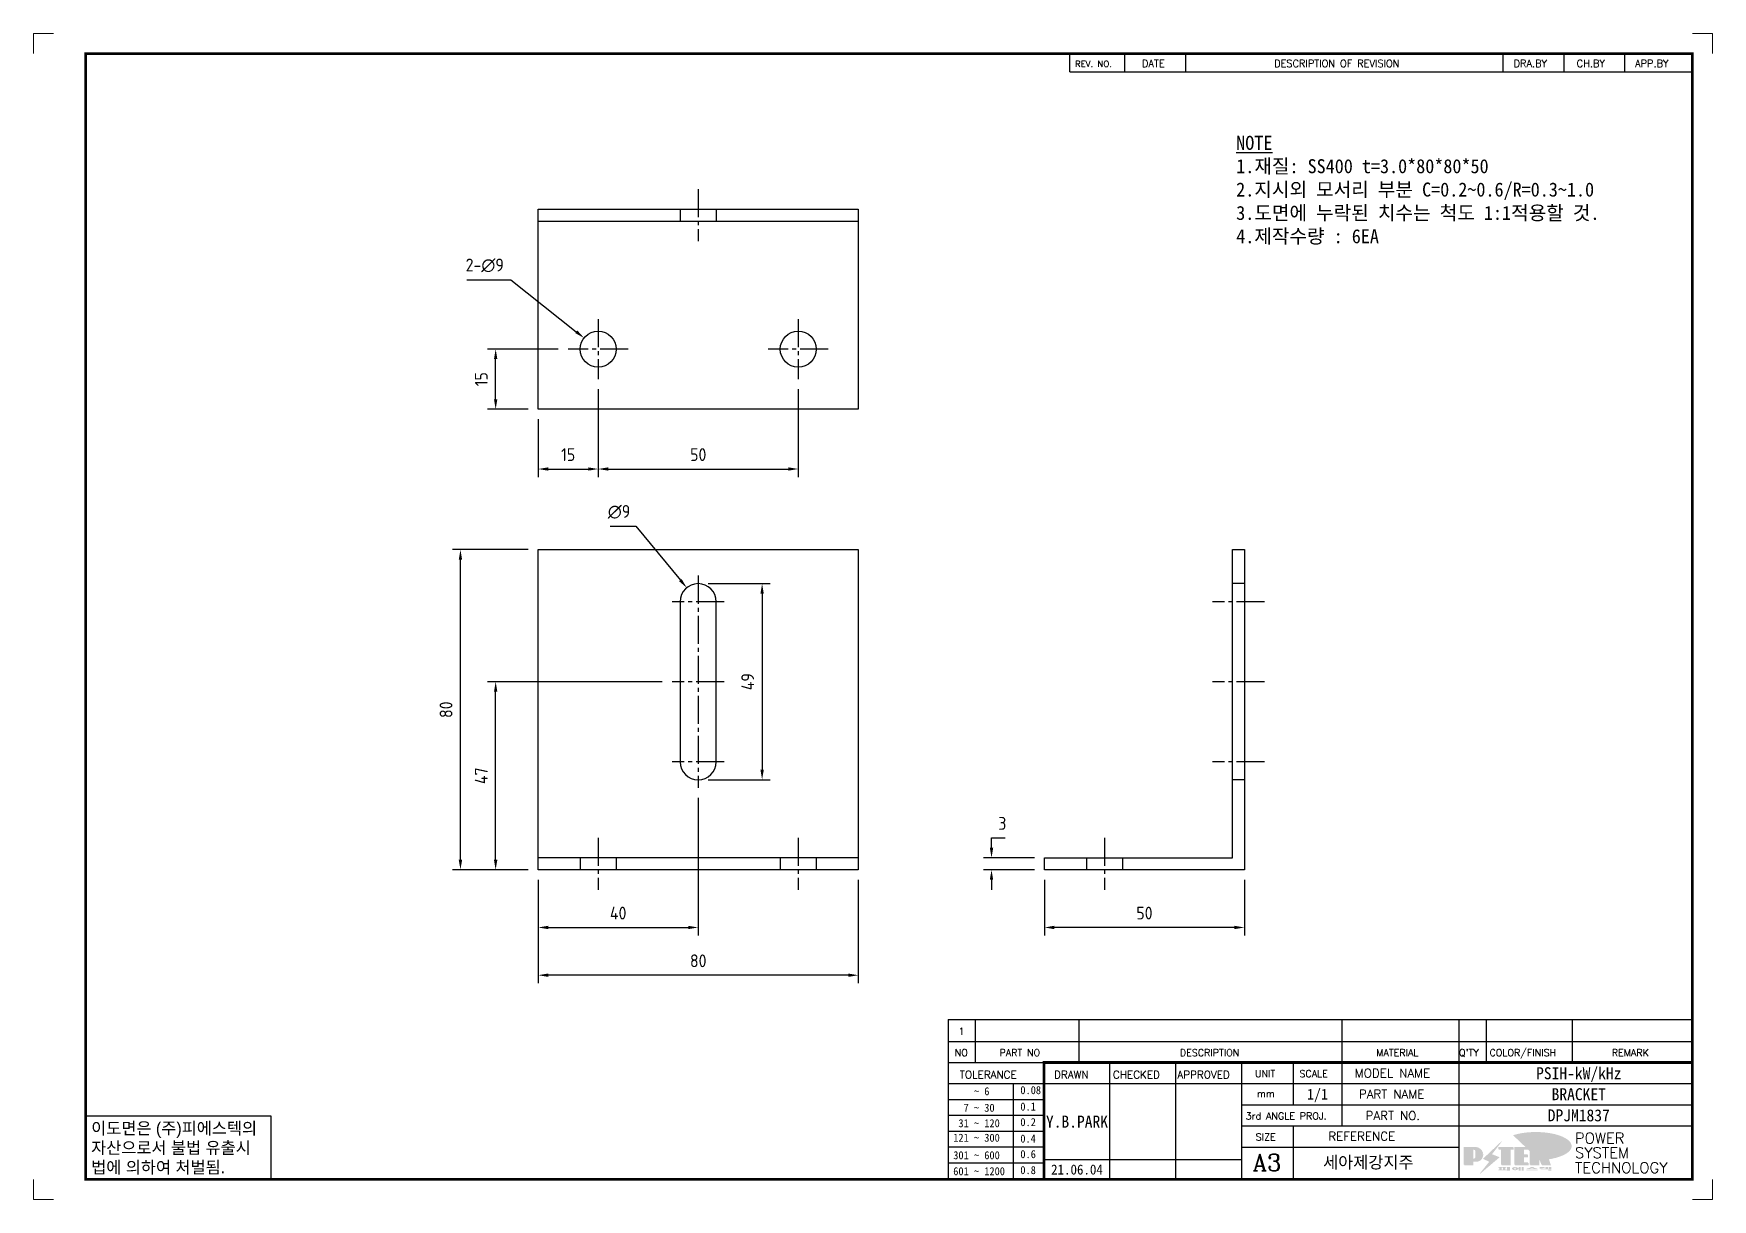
# Model space of a CAD drawing. Header units: millimetres. Extents: x 2584 to 14522, y 0 to 1456.
# Drawn here: x 10514.4 to 10933.9, y 0 to 291.3 of the extents above; entities that cross this region are included whole.
import ezdxf
from ezdxf.enums import TextEntityAlignment as Align

# ---------------------------------------------------------------- set-up
doc = ezdxf.new("R2010")
doc.units = ezdxf.units.MM
doc.linetypes.add('CENTER1', pattern=[10, 7, -1, 1, -1])
doc.linetypes.add('HIDDEN', pattern=[9.525, 6.35, -3.175])
doc.layers.add('FORMAT-1', color=7, linetype='Continuous')
doc.layers.add('line', color=3, linetype='Continuous')
doc.styles.add('h1', font='')
doc.styles.add('HAN', font='')
doc.styles.add('RC', font='ROMANC.SHX')
doc.styles.add('ROMANT', font='romant')
doc.styles.add('RT', font='ROMANT.SHX', dxfattribs={"oblique": 15})
doc.styles.get("Standard").update_dxf_attribs({"font": 'ISOCP.SHX', "bigfont": 'WHGTXT.SHX'})
doc.styles.get('h1').set_extended_font_data('New Gulim')
doc.styles.get('HAN').set_extended_font_data('GulimChe')
doc.dimstyles.new('PS-1', dxfattribs={"dimtxt": 3.2, "dimasz": 2.5, "dimexe": 2, "dimexo": 2.5, "dimgap": 2, "dimtad": 1, "dimtoh": 1, "dimrnd": 0.05, "dimzin": 12, "dimdsep": 46, "dimtxsty": 'Standard', "dimcen": 0, "dimclrt": 2, "dimazin": 3, "dimtfac": 1, "dimtofl": 0, "dimtmove": 0, "dimatfit": 3, "dimfxl": 0, "dimtolj": 1, "dimtzin": 0, "dimarcsym": 0})

# ---------------------------------------------------------------- blocks, each defined once
blk = doc.blocks.new('A$C50DF4430')
at = {"color": 2, "linetype": 'HIDDEN'}
for p, q in [((-50, 71.5), (-47, 71.5)), ((-50, 22.5), (-47, 22.5)), ((-19.5, 3), (-19.5, 0)), ((-10.5, 3), (-10.5, 0))]:
    blk.add_line(p, q, dxfattribs=at)
at = {"color": 1, "linetype": 'CENTER1'}
for p, q in [((-55, 67), (-42, 67)), ((-55, 47), (-42, 47)), ((-55, 27), (-42, 27)), ((-15, 8), (-15, -5))]:
    blk.add_line(p, q, dxfattribs=at)
at = {"color": 3}
blk.add_lwpolyline([(-50, 80), (-50, 0), (0, 0), (0, 3), (-47, 3), (-47, 80), (-50, 80)], dxfattribs=at)
blk = doc.blocks.new('A$C5FB91E9D')
at = {"color": 3}
for p, q in [((-40, 0), (-40, 80)), ((-40, 80), (40, 80)), ((40, 80), (40, 0)), ((40, 3), (-40, 3)), ((40, 0), (-40, 0))]:
    blk.add_line(p, q, dxfattribs=at)
at = {"color": 1, "linetype": 'CENTER1'}
for p, q in [((0, 73.5), (0, 20.5)), ((6.5, 67), (-6.5, 67)), ((6.5, 47), (-6.5, 47)), ((6.5, 27), (-6.5, 27)), ((-25, 8), (-25, -5)), ((25, 8), (25, -5))]:
    blk.add_line(p, q, dxfattribs=at)
at = {"color": 2, "linetype": 'HIDDEN'}
for p, q in [((-29.5, 3), (-29.5, 0)), ((-20.5, 3), (-20.5, 0)), ((20.5, 3), (20.5, 0)), ((29.5, 3), (29.5, 0))]:
    blk.add_line(p, q, dxfattribs=at)
at = {"color": 3}
blk.add_lwpolyline([(-4.5, 67), (-4.5, 27, 1), (4.5, 27), (4.5, 67, 1)], format="xyb", close=True, dxfattribs=at)
blk = doc.blocks.new('A$C73ED4355')
at = {"color": 1, "linetype": 'CENTER1'}
for p, q in [((40, 5), (40, -8)), ((15, -27.5), (15, -42.5)), ((65, -27.5), (65, -42.5)), ((22.5, -35), (7.5, -35)), ((72.5, -35), (57.5, -35))]:
    blk.add_line(p, q, dxfattribs=at)
at = {"color": 2, "linetype": 'HIDDEN'}
for p, q in [((35.5, 0), (35.5, -3)), ((44.5, 0), (44.5, -3))]:
    blk.add_line(p, q, dxfattribs=at)
at = {"color": 3}
blk.add_line((0, -3), (80, -3), dxfattribs=at)
blk.add_lwpolyline([(0, 0), (80, 0), (80, -50), (0, -50)], close=True, dxfattribs=at)
for centre in [(15, -35), (65, -35)]:
    blk.add_circle(centre, 4.5, dxfattribs=at)
blk = doc.blocks.new('*D295')
at = {"color": 0, "linetype": 'ByBlock', "lineweight": -2}
for p, q in [((10680.52, 100.36), (10680.52, 65.95)), ((10640.52, 79.86), (10640.52, 65.95)), ((10643.02, 67.95), (10678.02, 67.95))]:
    blk.add_line(p, q, dxfattribs=at)
at = {"color": 0}
for points in [[(10643.02, 68.37), (10643.02, 67.53), (10640.52, 67.95)], [(10678.02, 68.37), (10678.02, 67.53), (10680.52, 67.95)]]:
    blk.add_solid(points, dxfattribs=at)
at = {"layer": 'Defpoints', "color": 0}
for p in [(10680.52, 102.86), (10640.52, 82.36), (10680.52, 67.95)]:
    blk.add_point(p, dxfattribs=at)
at = {"color": 2, "insert": (10660.52, 71.55), "char_height": 3.2, "attachment_point": 5}
blk.add_mtext('\\A1;40', dxfattribs=at)
blk = doc.blocks.new('*D296')
at = {"color": 0, "linetype": 'ByBlock', "lineweight": -2}
for p, q in [((10671.52, 129.36), (10627.9, 129.36)), ((10629.9, 84.86), (10629.9, 126.86)), ((10638.02, 82.36), (10627.9, 82.36))]:
    blk.add_line(p, q, dxfattribs=at)
at = {"color": 0}
for points in [[(10629.48, 126.86), (10630.32, 126.86), (10629.9, 129.36)], [(10629.48, 84.86), (10630.32, 84.86), (10629.9, 82.36)]]:
    blk.add_solid(points, dxfattribs=at)
at = {"layer": 'Defpoints', "color": 0}
for p in [(10629.9, 129.36), (10674.02, 129.36), (10640.52, 82.36)]:
    blk.add_point(p, dxfattribs=at)
at = {"color": 2, "insert": (10626.3, 105.86), "char_height": 3.2, "attachment_point": 5, "rotation": 90}
blk.add_mtext('\\A1;47', dxfattribs=at)
blk = doc.blocks.new('*D297')
at = {"color": 0, "linetype": 'ByBlock', "lineweight": -2}
for p, q in [((10640.52, 79.86), (10640.52, 54.02)), ((10720.52, 79.86), (10720.52, 54.02)), ((10718.02, 56.02), (10643.02, 56.02))]:
    blk.add_line(p, q, dxfattribs=at)
at = {"color": 0}
for points in [[(10643.02, 56.44), (10643.02, 55.61), (10640.52, 56.02)], [(10718.02, 56.44), (10718.02, 55.61), (10720.52, 56.02)]]:
    blk.add_solid(points, dxfattribs=at)
at = {"layer": 'Defpoints', "color": 0}
for p in [(10640.52, 82.36), (10720.52, 82.36), (10640.52, 56.02)]:
    blk.add_point(p, dxfattribs=at)
at = {"color": 2, "insert": (10680.52, 59.62), "char_height": 3.2, "attachment_point": 5}
blk.add_mtext('\\A1;80', dxfattribs=at)
blk = doc.blocks.new('*D298')
at = {"color": 0, "linetype": 'ByBlock', "lineweight": -2}
for p, q in [((10638.02, 162.36), (10619.1, 162.36)), ((10621.1, 84.86), (10621.1, 159.86)), ((10638.02, 82.36), (10619.1, 82.36))]:
    blk.add_line(p, q, dxfattribs=at)
at = {"color": 0}
for points in [[(10620.68, 159.86), (10621.52, 159.86), (10621.1, 162.36)], [(10620.68, 84.86), (10621.52, 84.86), (10621.1, 82.36)]]:
    blk.add_solid(points, dxfattribs=at)
at = {"layer": 'Defpoints', "color": 0}
for p in [(10621.1, 162.36), (10640.52, 162.36), (10640.52, 82.36)]:
    blk.add_point(p, dxfattribs=at)
at = {"color": 2, "insert": (10617.5, 122.36), "char_height": 3.2, "attachment_point": 5, "rotation": 90}
blk.add_mtext('\\A1;80', dxfattribs=at)
blk = doc.blocks.new('*D299')
at = {"color": 0, "linetype": 'ByBlock', "lineweight": -2}
for p, q in [((10767.01, 79.86), (10767.01, 65.95)), ((10817.01, 79.86), (10817.01, 65.95)), ((10814.51, 67.95), (10769.51, 67.95))]:
    blk.add_line(p, q, dxfattribs=at)
at = {"color": 0}
for points in [[(10769.51, 68.37), (10769.51, 67.53), (10767.01, 67.95)], [(10814.51, 68.37), (10814.51, 67.53), (10817.01, 67.95)]]:
    blk.add_solid(points, dxfattribs=at)
at = {"layer": 'Defpoints', "color": 0}
for p in [(10767.01, 82.36), (10817.01, 82.36), (10767.01, 67.95)]:
    blk.add_point(p, dxfattribs=at)
at = {"color": 2, "insert": (10792.01, 71.55), "char_height": 3.2, "attachment_point": 5}
blk.add_mtext('\\A1;50', dxfattribs=at)
blk = doc.blocks.new('*D300')
at = {"color": 0, "linetype": 'ByBlock', "lineweight": -2}
for p, q in [((10753.8, 87.86), (10753.8, 90.36)), ((10753.8, 90.36), (10757.21, 90.36)), ((10764.51, 85.36), (10751.8, 85.36)), ((10764.51, 82.36), (10751.8, 82.36)), ((10753.8, 79.86), (10753.8, 77.36))]:
    blk.add_line(p, q, dxfattribs=at)
at = {"color": 0}
for points in [[(10753.38, 87.86), (10754.22, 87.86), (10753.8, 85.36)], [(10753.38, 79.86), (10754.22, 79.86), (10753.8, 82.36)]]:
    blk.add_solid(points, dxfattribs=at)
at = {"layer": 'Defpoints', "color": 0}
for p in [(10753.8, 85.36), (10767.01, 85.36), (10767.01, 82.36)]:
    blk.add_point(p, dxfattribs=at)
at = {"color": 2, "insert": (10756.51, 93.96), "char_height": 3.2, "attachment_point": 5}
blk.add_mtext('\\A1;3', dxfattribs=at)
blk = doc.blocks.new('*D301')
at = {"color": 0, "linetype": 'ByBlock', "lineweight": -2}
for p, q in [((10655.52, 202.45), (10655.52, 180.5)), ((10640.52, 194.95), (10640.52, 180.5)), ((10643.02, 182.5), (10653.02, 182.5))]:
    blk.add_line(p, q, dxfattribs=at)
at = {"color": 0}
for points in [[(10643.02, 182.92), (10643.02, 182.09), (10640.52, 182.5)], [(10653.02, 182.92), (10653.02, 182.09), (10655.52, 182.5)]]:
    blk.add_solid(points, dxfattribs=at)
at = {"layer": 'Defpoints', "color": 0}
for p in [(10655.52, 204.95), (10640.52, 197.45), (10655.52, 182.5)]:
    blk.add_point(p, dxfattribs=at)
at = {"color": 2, "insert": (10648.02, 186.1), "char_height": 3.2, "attachment_point": 5}
blk.add_mtext('\\A1;15', dxfattribs=at)
blk = doc.blocks.new('*D302')
at = {"color": 0, "linetype": 'ByBlock', "lineweight": -2}
for p, q in [((10655.52, 202.45), (10655.52, 180.5)), ((10705.52, 202.45), (10705.52, 180.5)), ((10658.02, 182.5), (10703.02, 182.5))]:
    blk.add_line(p, q, dxfattribs=at)
at = {"color": 0}
for points in [[(10658.02, 182.92), (10658.02, 182.09), (10655.52, 182.5)], [(10703.02, 182.92), (10703.02, 182.09), (10705.52, 182.5)]]:
    blk.add_solid(points, dxfattribs=at)
at = {"layer": 'Defpoints', "color": 0}
for p in [(10655.52, 204.95), (10705.52, 204.95), (10705.52, 182.5)]:
    blk.add_point(p, dxfattribs=at)
at = {"color": 2, "insert": (10680.52, 186.1), "char_height": 3.2, "attachment_point": 5}
blk.add_mtext('\\A1;50', dxfattribs=at)
blk = doc.blocks.new('*D303')
at = {"color": 0, "linetype": 'ByBlock', "lineweight": -2}
for p, q in [((10645.52, 212.45), (10627.9, 212.45)), ((10629.9, 199.95), (10629.9, 209.95)), ((10638.02, 197.45), (10627.9, 197.45))]:
    blk.add_line(p, q, dxfattribs=at)
at = {"color": 0}
for points in [[(10629.48, 209.95), (10630.32, 209.95), (10629.9, 212.45)], [(10629.48, 199.95), (10630.32, 199.95), (10629.9, 197.45)]]:
    blk.add_solid(points, dxfattribs=at)
at = {"layer": 'Defpoints', "color": 0}
for p in [(10629.9, 212.45), (10648.02, 212.45), (10640.52, 197.45)]:
    blk.add_point(p, dxfattribs=at)
at = {"color": 2, "insert": (10626.3, 204.95), "char_height": 3.2, "attachment_point": 5, "rotation": 90}
blk.add_mtext('\\A1;15', dxfattribs=at)
blk = doc.blocks.new('*D304')
at = {"color": 0, "linetype": 'ByBlock', "lineweight": -2}
for p, q in [((10622.7, 229.77), (10633.65, 229.77)), ((10633.65, 229.77), (10650.03, 216.8))]:
    blk.add_line(p, q, dxfattribs=at)
at = {"color": 0}
blk.add_solid([(10650.29, 217.13), (10649.77, 216.47), (10651.99, 215.25)], dxfattribs=at)
at = {"layer": 'Defpoints', "color": 0}
for p in [(10651.99, 215.25), (10659.05, 209.66)]:
    blk.add_point(p, dxfattribs=at)
at = {"color": 2, "insert": (10627.17, 233.37), "char_height": 3.2, "attachment_point": 5}
blk.add_mtext('\\A1;2-∅9', dxfattribs=at)
blk = doc.blocks.new('*D305')
at = {"color": 0, "linetype": 'ByBlock', "lineweight": -2}
for p, q in [((10683.02, 153.86), (10698.48, 153.86)), ((10696.48, 151.36), (10696.48, 107.36)), ((10683.02, 104.86), (10698.48, 104.86))]:
    blk.add_line(p, q, dxfattribs=at)
at = {"color": 0}
for points in [[(10696.07, 151.36), (10696.9, 151.36), (10696.48, 153.86)], [(10696.07, 107.36), (10696.9, 107.36), (10696.48, 104.86)]]:
    blk.add_solid(points, dxfattribs=at)
at = {"layer": 'Defpoints', "color": 0}
for p in [(10680.52, 153.86), (10680.52, 104.86), (10696.48, 104.86)]:
    blk.add_point(p, dxfattribs=at)
at = {"color": 2, "insert": (10692.88, 129.36), "char_height": 3.2, "attachment_point": 5, "rotation": 90}
blk.add_mtext('\\A1;49', dxfattribs=at)
blk = doc.blocks.new('*D306')
at = {"color": 0, "linetype": 'ByBlock', "lineweight": -2}
for p, q in [((10658.54, 168.19), (10664.93, 168.19)), ((10664.93, 168.19), (10676.05, 154.75))]:
    blk.add_line(p, q, dxfattribs=at)
at = {"color": 0}
blk.add_solid([(10676.38, 155.01), (10675.73, 154.48), (10677.65, 152.82)], dxfattribs=at)
at = {"layer": 'Defpoints', "color": 0}
for p in [(10677.65, 152.82), (10683.39, 145.89)]:
    blk.add_point(p, dxfattribs=at)
at = {"color": 2, "insert": (10660.73, 171.79), "char_height": 3.2, "attachment_point": 5}
blk.add_mtext('\\A1;∅9', dxfattribs=at)
blk = doc.blocks.new('no3')
at = {"color": 180}
for p, q in [((0, 5.5), (0, 0)), ((0, 5.5), (186, 5.5)), ((6.79, 5.5), (6.79, 0)), ((32.74, 0.11), (32.74, 5.5)), ((98.4, 5.5), (98.4, 0)), ((127.61, 5.5), (127.61, 0)), ((134.43, 5.5), (134.43, 0)), ((155.98, 5.5), (155.98, 0))]:
    blk.add_line(p, q, dxfattribs=at)
at = {"color": 2, "style": 'HAN'}
for tag, p in [('PART-NO', (19.76, 2.75)), ('MATERIAL', (111.38, 2.75)), ("Q'TY", (131.02, 2.75)), ('COLOR/FINISH', (145.2, 2.75)), ('REMARK', (170.76, 2.75))]:
    blk.add_attdef(tag, text='', height=2.9, dxfattribs=at).set_placement(p, align=Align.MIDDLE_CENTER)
blk.add_attdef('DESCRIPTION', text='', height=2.9, dxfattribs=at).set_placement((34.51, 2.75), align=Align.MIDDLE_LEFT)
at = {"color": 2, "style": 'RT', "oblique": 15}
blk.add_attdef('NO', text='', height=1.74, dxfattribs=at).set_placement((3.38, 2.51), align=Align.MIDDLE_CENTER)
blk = doc.blocks.new('t3')
for p, q in [((0, 15.88), (46.25, 15.88)), ((0, 15.88), (0, 0)), ((46.25, 15.88), (46.25, 0)), ((0, 0), (46.25, 0))]:
    blk.add_line(p, q)
at = {"color": 1, "style": 'h1'}
for s, p in [('이도면은 (주)피에스텍의', (1.4, 11.29)), ('자산으로서 불법 유출시', (1.4, 6.41)), ('법에 의하여 처벌됨.', (1.4, 1.52))]:
    blk.add_text(s, height=3, dxfattribs=at).set_placement(p)
blk = doc.blocks.new('new LOGO')
at = {"layer": 'line'}
h = blk.add_hatch(color=1, dxfattribs=at)
h.paths.add_polyline_path([(41.5, 16.4), (54.3, 16.4, 1), (54.3, 82.9), (0, 82.9), (0, -0.1), (41.5, -0.1)])
h.paths.add_polyline_path([(41.5, 27.9), (41.5, 71.9), (43.6, 71.9, -0.414214), (54.6, 60.9), (54.6, 38.9, -0.414214), (43.6, 27.9)], flags=16)
h.paths.add_polyline_path([(214.7, 71.9), (227.5, 71.9), (227.5, 82.9), (159.7, 82.9), (159.7, 71.9), (172.5, 71.9), (172.5, -0.1), (214.7, -0.1)])
h.paths.add_polyline_path([(276, 37.4), (294.8, 37.4), (294.8, 49.1), (276, 49.1), (276, 71.9), (294.8, 71.9), (294.8, 82.9), (234.5, 82.9), (234.5, -0.1), (297, -0.1), (297, 10.9), (276, 10.9)])
h.paths.add_polyline_path([(347.2, 35.2), (359.7, -0.1), (400.5, -0.1), (379.6, 66.8), (399.7, 82.9), (380.6, 82.9), (347.2, 61.6), (347.2, 82.9), (305.5, 82.9), (305.5, -0.1), (347.2, -0.1)])
h = blk.add_hatch(color=250, dxfattribs=at)
h.paths.add_polyline_path([(44.5, 69.4), (46.6, 69.4, -0.129793), (52, 68, 0.221832), (43.6, 71.9), (41.5, 71.9), (41.5, 27.9), (43.6, 27.9, 0.02048), (44.5, 28)], flags=17)
h.paths.add_polyline_path([(44.5, 13.9), (57.3, 13.9, 0.72362), (77.1, 73.9, -0.679777), (54.3, 16.4), (41.5, 16.4), (41.5, -0.1), (3, -0.1), (3, -2.6), (44.5, -2.6)])
h.paths.add_polyline_path([(117.9, 14.2), (71.5, -44.4), (77.1, -39.6), (120.8, 15.6), (92, 28.9), (173.3, 106), (177.5, 111.4), (89.1, 27.6)])
h.paths.add_polyline_path([(162.7, 71.9), (162.7, 69.4), (172.5, 69.4), (172.5, 71.9)], flags=17)
h.paths.add_polyline_path([(217.7, 69.4), (230.5, 69.4), (230.5, 80.4), (227.5, 80.4), (227.5, 71.9), (214.7, 71.9), (214.7, -0.1), (175.5, -0.1), (175.5, -2.6), (217.7, -2.6)])
h.paths.add_polyline_path([(297.8, 46.6), (294.8, 46.6), (294.8, 37.4), (276, 37.4), (276, 10.9), (279, 10.9), (279, 34.9), (297.8, 34.9)])
h.paths.add_polyline_path([(300, 8.4), (297, 8.4), (297, -0.1), (237.5, -0.1), (237.5, -2.6), (300, -2.6)])
h.paths.add_polyline_path([(297.8, 80.4), (294.8, 80.4), (294.8, 71.9), (276, 71.9), (276, 49.1), (279, 49.1), (279, 69.4), (297.8, 69.4)])
h.paths.add_polyline_path([(350.2, 80.4), (347.2, 80.4), (347.2, 61.6), (350.2, 63.5)])
h.paths.add_polyline_path([(350.2, 26.7), (347.2, 35.2), (347.2, -0.1), (308.5, -0.1), (308.5, -2.6), (350.2, -2.6)])
h.paths.add_polyline_path([(402.7, 80.4), (396.5, 80.4), (379.6, 66.8), (400.5, -0.1), (361.8, -0.1), (362.7, -2.6), (403.5, -2.6), (382.6, 64.3)])
blk.add_hatch(color=5, dxfattribs=at).paths.add_polyline_path([(166.3, 35), (131, 49), (180.4, 112.7), (92, 28.9), (120.8, 15.6), (74.4, -43)])
h = blk.add_hatch(color=253, dxfattribs=at)
edge = h.paths.add_edge_path()
edge.add_ellipse((333.9, 86.4), major_axis=(-165.9, 0), ratio=0.39426, start_angle=111.51268, end_angle=334.46902)
edge.add_ellipse((314.1, 81.2), major_axis=(-153.7, 0), ratio=0.40699, start_angle=121.30662, end_angle=327.74369, ccw=False)
edge.add_line((394, 27.8), (394.7, 25.6))
h = blk.add_hatch(color=250, dxfattribs=at)
edge = h.paths.add_edge_path()
edge.add_ellipse((237.8, -17.6), major_axis=(-14.3, 0), ratio=0.526336, start_angle=192.2456, end_angle=269.07481)
edge.add_line((238.1, -10.1), (237.6, -10.1))
edge.add_ellipse((237.8, -17.6), major_axis=(-14.3, 0), ratio=0.526336, start_angle=270.92519, end_angle=449.07481)
edge.add_line((237.6, -25.1), (238.1, -25.1))
edge.add_ellipse((237.8, -17.6), major_axis=(-14.3, 0), ratio=0.526336, start_angle=450.92519, end_angle=527.7544)
edge.add_line((251.7, -19.2), (254.1, -19.2))
edge.add_line((254.1, -19.2), (254.1, -27.1))
edge.add_line((254.1, -27.1), (263.1, -27.1))
edge.add_line((263.1, -27.1), (263.1, -10.1))
edge.add_line((263.1, -10.1), (254.1, -10.1))
edge.add_line((254.1, -10.1), (254.1, -16))
edge.add_line((254.1, -16), (251.7, -16))
h.paths.add_polyline_path([(241, -16.4), (241, -18.7, -1), (234.4, -18.7), (234.4, -16.4, -1)], flags=16)
h.paths.add_polyline_path([(278.2, -10.1), (268.1, -10.1), (268.1, -27.1), (278.2, -27.1)])
h.paths.add_polyline_path([(310.3, -10.1), (310.3, -11.1, -0.157169), (289.3, -17.5), (294, -19.9, 0.128407), (316.3, -15.9, 0.128407), (338.6, -19.9), (343.3, -17.5, -0.157169), (322.2, -11.1), (322.2, -10.1)])
h.paths.add_polyline_path([(342.1, -25.1), (342.1, -22.3), (290.4, -22.3), (290.4, -25.1)])
h.paths.add_polyline_path([(352, -10.1), (352, -16.2, 0.414214), (354, -18.2), (378.7, -18.2), (378.7, -19.6), (390.2, -19.6), (390.2, -10.1), (378.7, -10.1), (378.7, -13.6), (374.7, -13.6), (374.7, -15.1), (378.7, -15.1), (378.7, -16.2), (364.7, -16.2), (364.7, -15.1), (371.2, -15.1), (371.2, -13.6), (364.7, -13.6), (364.7, -12.6), (374.7, -12.6), (374.7, -10.1)])
h.paths.add_polyline_path([(393.8, -10.1), (393.8, -19.6), (405, -19.6), (405, -10.1)])
h.paths.add_polyline_path([(405, -27.1), (405, -20.9), (356.8, -20.9), (356.8, -23), (391.8, -23), (391.8, -27.1)])
h.paths.add_polyline_path([(200.4, -10.1), (200.4, -22.3), (193.2, -22.3), (193.2, -12.6), (196.6, -12.6), (196.6, -10.1), (161, -10.1), (161, -12.6), (164.5, -12.6), (164.5, -22.3), (161, -22.3), (161, -25.1), (200.4, -25.1), (200.4, -27.1), (213.9, -27.1), (213.9, -10.1)])
h.paths.add_polyline_path([(182, -12.6), (175.6, -12.6), (175.6, -22.3), (182, -22.3)], flags=17)
blk = doc.blocks.new('format-3')
at = {"color": 3, "lineweight": 9}
for p, q in [((0, 286.3), (0, 291.3)), ((5, 291.3), (0, 291.3)), ((414.5, 291.3), (419.5, 291.3)), ((419.5, 286.3), (419.5, 291.3)), ((0, 5), (0, 0)), ((419.5, 5), (419.5, 0)), ((5, 0), (0, 0)), ((414.5, 0), (419.5, 0))]:
    blk.add_line(p, q, dxfattribs=at)
at = {"color": 180}
for p, q in [((258.97, 281.75), (258.97, 286.3)), ((272.71, 281.75), (272.71, 286.3)), ((287.94, 281.75), (287.94, 286.3)), ((367.22, 281.75), (367.22, 286.3)), ((382.45, 281.75), (382.45, 286.3)), ((397.61, 281.75), (397.61, 286.3)), ((258.97, 281.75), (414.5, 281.75)), ((228.5, 39.49), (228.5, 5)), ((228.5, 39.49), (414.5, 39.49)), ((235.29, 39.49), (235.29, 34.21)), ((261.24, 34.21), (261.24, 39.49)), ((326.9, 39.49), (326.9, 34.21)), ((356.11, 39.49), (356.11, 34.21)), ((362.93, 39.49), (362.93, 34.21)), ((384.48, 39.49), (384.48, 34.21)), ((228.5, 34.21), (252.48, 34.21)), ((268.96, 5), (268.96, 34.21)), ((285.45, 5), (285.45, 34.21)), ((301.94, 5), (301.94, 34.21)), ((314.72, 34.21), (314.72, 23.65)), ((326.9, 34.21), (326.9, 18.37)), ((356.11, 34.21), (356.11, 5)), ((228.5, 28.93), (252.48, 28.93)), ((244.89, 5.23), (244.89, 28.93)), ((252.48, 28.93), (414.5, 28.93)), ((228.5, 24.98), (252.48, 24.98)), ((228.5, 21.03), (252.48, 21.03)), ((301.94, 23.65), (414.5, 23.65)), ((228.5, 17.08), (252.48, 17.08)), ((301.94, 18.37), (414.5, 18.37)), ((314.72, 18.37), (314.72, 5)), ((228.5, 13.13), (252.48, 13.13)), ((301.94, 13.09), (356.11, 13.09)), ((228.5, 9.18), (252.48, 9.18)), ((252.48, 9.95), (301.94, 9.95))]:
    blk.add_line(p, q, dxfattribs=at)
at = {"const_width": 0.7}
blk.add_lwpolyline([(252.48, 5), (252.48, 34.21), (414.5, 34.21)], dxfattribs=at)
at = {"layer": 'FORMAT-1', "const_width": 0.7}
blk.add_lwpolyline([(13, 5), (13, 286.3), (414.5, 286.3), (414.5, 5)], close=True, dxfattribs=at)
blk.add_blockref('t3', (13, 5))
at = {"xscale": 0.05400000000000027, "yscale": 0.05400000000000027, "zscale": 0.05400000000000027}
blk.add_blockref('new LOGO', (357.35, 8.65), dxfattribs=at)
at = {"color": 2}
for s, height, style, p in [('REV. NO.', 1.56, 'RC', (260.23, 282.95)), ('DATE', 1.788, 'RC', (276.95, 282.94)), ('DESCRIPTION OF REVISION', 1.7875, 'RC', (309.98, 282.94)), ('DRA.BY', 1.788, 'RC', (369.83, 282.94)), ('CH.BY', 1.788, 'RC', (385.59, 282.94)), ('APP.BY', 1.788, 'RC', (400.18, 282.94)), ('COLOR/FINISH', 1.7424, 'RC', (363.8, 35.83)), ('NO', 1.742, 'RC', (230.16, 35.83)), ('PART NO', 1.742, 'RC', (241.36, 35.83)), ('DESCRIPTION', 1.7424, 'RC', (286.43, 35.83)), ('MATERIAL', 1.742, 'RC', (335.52, 35.83)), ("Q'TY", 1.742, 'RC', (356.17, 35.83)), ('REMARK', 1.742, 'RC', (394.37, 35.83)), (' TOLERANCE', 1.9, 'RC', (230.11, 30.22)), ('DRAWN', 1.9, 'RC', (255, 30.22)), ('CHECKED', 1.9, 'RC', (269.71, 30.22)), ('APPROVED', 1.9, 'RC', (285.8, 30.22)), ('UNIT', 1.742, 'RC', (305.19, 30.55)), ('SCALE', 1.742, 'RC', (316.32, 30.55)), ('MODEL NAME', 2.178, 'RC', (330.12, 30.46)), ('    ~ 6', 2, 'HAN', (229.8, 26.03)), ('0.08', 2, 'HAN', (246.57, 26.31)), ('mm', 1.742, 'RC', (305.67, 25.56)), ('PART NAME', 2.178, 'RC', (331.17, 25.24)), ('  7 ~ 30', 2, 'HAN', (229.8, 21.91)), ('0.1', 2, 'HAN', (246.57, 22.2)), ('3rd ANGLE PROJ.', 1.7424, 'RC', (302.87, 19.97)), ('PART NO.', 2.178, 'RC', (332.84, 19.85)), (' 31 ~ 120', 2, 'HAN', (229.8, 18.04)), ('0.2', 2, 'HAN', (246.57, 18.32)), ('REFERENCE', 2.178, 'RC', (323.52, 14.69)), ('121 ~ 300', 2, 'HAN', (229.8, 14.42)), ('0.4', 2, 'HAN', (246.57, 14.2)), ('SIZE', 1.742, 'RC', (305.39, 14.71)), ('301 ~ 600', 2, 'HAN', (229.8, 10.04)), ('0.6', 2, 'HAN', (246.57, 10.32)), ('601 ~ 1200', 2, 'HAN', (229.8, 6.05)), ('0.8', 2, 'HAN', (246.57, 6.33))]:
    blk.add_text(s, height=height, dxfattribs=dict(at, style=style)).set_placement(p)
at = {"style": 'ROMANT'}
for s, p in [('POWER', (385.15, 13.96)), ('SYSTEM', (385.15, 10.31)), ('TECHNOLOGY', (385.15, 6.56))]:
    blk.add_text(s, height=2.7, dxfattribs=at).set_placement(p)
at = {"color": 2, "lineweight": 25, "style": 'RC'}
blk.add_text('A3', height=4.182, dxfattribs=at).set_placement((304.61, 7.14))
at = {"style": 'HAN'}
for tag, height, p in [('MODEL-NAME', 3, (386.1, 31.53)), ('SCALE', 2.7, (320.81, 26.29)), ('PART-NAME', 3, (386.1, 26.29)), ('CH-BY', 3, (277.21, 19.44)), ('PART-NO', 3, (386.1, 21.01)), ('DRA-BY', 3, (260.72, 19.44)), ('APP-BY', 3, (293.7, 19.44)), ('DRA-DATE', 2.5, (260.72, 7.47)), ('CH-DATE', 2.5, (277.21, 7.47)), ('APP-DATE', 2.5, (293.7, 7.47)), ('관련업체', 3, (333.52, 9.26))]:
    blk.add_attdef(tag, text='', height=height, dxfattribs=at).set_placement(p, align=Align.MIDDLE_CENTER)

msp = doc.modelspace()

# ---------------------------------------------------------------- block references
msp.add_blockref('format-3', (10514.437, 0, 0)).add_auto_attribs({'DRA-DATE': '21.06.04', 'DRA-BY': 'Y.B.PARK', 'MODEL-NAME': 'PSIH-kW/kHz', 'PART-NAME': 'BRACKET', 'PART-NO': 'DPJM1837', 'SCALE': '1/1', '관련업체': '세아제강지주'})
for name, p in [('A$C73ED4355', (10640.519, 247.453)), ('A$C5FB91E9D', (10680.519, 82.356))]:
    msp.add_blockref(name, p)
at = {"xscale": -1}
msp.add_blockref('A$C50DF4430', (10767.008, 82.356), dxfattribs=at)
ref = msp.add_blockref('no3', (10742.937, 39.494, 0))
ref.add_attrib('NO', '1', dxfattribs={"color": 2, "height": 1.74, "style": 'RT'}).set_placement((10746.322, 42.001, 0), align=Align.MIDDLE_CENTER)

# ---------------------------------------------------------------- texts
at = {"color": 2, "insert": (10814.945, 265.751, 0), "char_height": 3.5, "attachment_point": 1, "style": 'HAN'}
msp.add_mtext_dynamic_manual_height_columns('{\\LNOTE\\P}1.재질: SS400 t=3.0*80*80*50\\P2.지시외 모서리 부분 C=0.2~0.6/R=0.3~1.0\\P3.도면에 누락된 치수는 척도 1:1적용할 것.\\P{\\C1;4.제작수량 : 6EA}', width=119.60875, gutter_width=769.295, heights=[0], dxfattribs=at)

# ---------------------------------------------------------------- dimensions: what is measured, and where the dimension line sits
dim = msp.add_diameter_dim_2p(p1=(10659.047, 209.66), p2=(10651.991, 215.247), text='2-<>', dimstyle='PS-1', override={"dimarcsym": 1})
dim.commit()
dim.dimension.update_dxf_attribs({"geometry": '*D304', "text_midpoint": (10627.174, 229.772), "dimtype": 163})
for base, p1, p2, picture, middle in [((10629.899, 212.453), (10640.519, 197.453), (10648.019, 212.453), '*D303', (10626.299, 204.953)), ((10621.101, 162.356), (10640.519, 82.356), (10640.519, 162.356), '*D298', (10617.501, 122.356)), ((10696.483, 104.856), (10680.519, 153.856), (10680.519, 104.856), '*D305', (10692.883, 129.356)), ((10629.899, 129.356), (10640.519, 82.356), (10674.019, 129.356), '*D296', (10626.299, 105.856)), ((10753.801, 85.356), (10767.008, 82.356), (10767.008, 85.356), '*D300', (10756.508, 93.956))]:
    dim = msp.add_linear_dim(base=base, p1=p1, p2=p2, angle=90, dimstyle='PS-1', override={"dimarcsym": 1})
    dim.commit()
    dim.dimension.update_dxf_attribs({"geometry": picture, "text_midpoint": middle})
for base, p1, p2, picture, middle in [((10655.519, 182.503), (10640.519, 197.453), (10655.519, 204.953), '*D301', (10648.019, 186.103)), ((10705.519, 182.503), (10655.519, 204.953), (10705.519, 204.953), '*D302', (10680.519, 186.103)), ((10680.519, 67.949), (10640.519, 82.356), (10680.519, 102.856), '*D295', (10660.519, 71.549)), ((10640.519, 56.023), (10720.519, 82.356), (10640.519, 82.356), '*D297', (10680.519, 59.623)), ((10767.008, 67.949), (10817.008, 82.356), (10767.008, 82.356), '*D299', (10792.008, 71.549))]:
    dim = msp.add_linear_dim(base=base, p1=p1, p2=p2, dimstyle='PS-1', override={"dimarcsym": 1})
    dim.commit()
    dim.dimension.update_dxf_attribs({"geometry": picture, "text_midpoint": middle})
dim = msp.add_diameter_dim_2p(p1=(10683.389, 145.89), p2=(10677.649, 152.822), dimstyle='PS-1', override={"dimarcsym": 1})
dim.commit()
dim.dimension.update_dxf_attribs({"geometry": '*D306', "text_midpoint": (10660.733, 168.185), "dimtype": 163})

doc.saveas('drawing.dxf')
